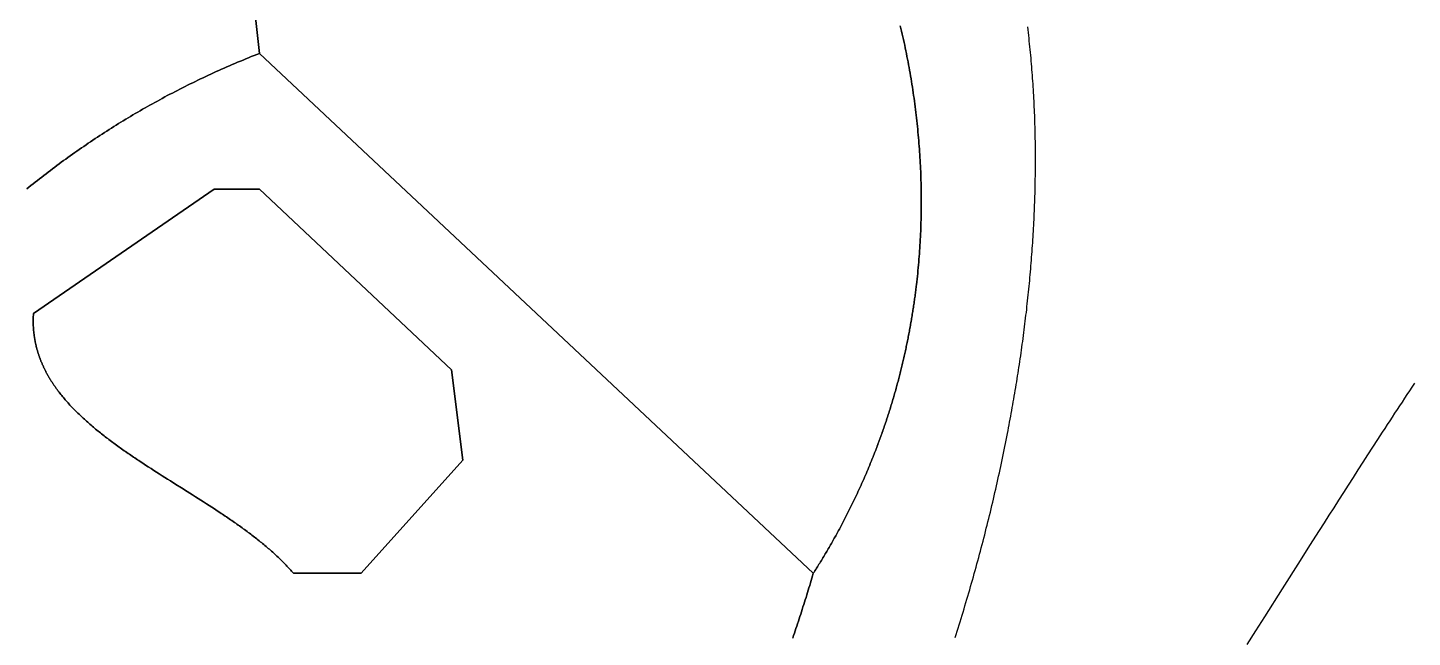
# Model space of a CAD drawing. Header units: millimetres. Extents: x -97041 to 275168, y -12500 to 263793.
# Drawn here: x 24179 to 60170, y 206866 to 222710 of the extents above; entities that cross this region are included whole.
import ezdxf

# ---------------------------------------------------------------- set-up
doc = ezdxf.new("R2010")
doc.units = ezdxf.units.MM
doc.layers.add('CLOSED_AREAS', color=7, linetype='Continuous')
doc.layers.add('REGION_HOLES', color=7, linetype='Continuous')

msp = doc.modelspace()

# ---------------------------------------------------------------- linework, layer by layer
at = {"layer": 'CLOSED_AREAS'}
for points in [[(28148.535, 240623.81), (30204.97, 222042.447), (44600.019, 208528.728), (44621.336, 208562.132), (44642.567, 208595.563), (44663.713, 208629.018), (44684.773, 208662.499), (44705.747, 208696.005), (44726.636, 208729.536), (44747.439, 208763.092), (44768.157, 208796.674), (44788.789, 208830.279), (44809.335, 208863.91), (44829.797, 208897.565), (44850.173, 208931.245), (44870.463, 208964.949), (44890.669, 208998.678), (44910.789, 209032.431), (44930.824, 209066.208), (44950.774, 209100.008), (44970.64, 209133.833), (44990.42, 209167.682), (45010.115, 209201.555), (45029.725, 209235.451), (45049.251, 209269.37), (45068.692, 209303.314), (45088.048, 209337.28), (45107.32, 209371.27), (45126.507, 209405.283), (45145.609, 209439.319), (45164.627, 209473.378), (45183.56, 209507.46), (45202.409, 209541.565), (45221.174, 209575.692), (45239.855, 209609.842), (45258.451, 209644.015), (45276.963, 209678.209), (45295.391, 209712.427), (45313.735, 209746.666), (45331.995, 209780.928), (45350.171, 209815.211), (45368.262, 209849.517), (45386.271, 209883.844), (45404.195, 209918.193), (45422.035, 209952.563), (45439.792, 209986.956), (45457.465, 210021.369), (45475.055, 210055.804), (45492.561, 210090.26), (45509.983, 210124.738), (45527.322, 210159.236), (45544.578, 210193.755), (45561.75, 210228.296), (45578.839, 210262.857), (45595.845, 210297.438), (45612.767, 210332.04), (45629.607, 210366.663), (45646.363, 210401.306), (45663.036, 210435.97), (45679.627, 210470.653), (45696.134, 210505.357), (45712.559, 210540.08), (45728.9, 210574.824), (45745.159, 210609.587), (45761.335, 210644.37), (45777.429, 210679.173), (45793.44, 210713.995), (45809.368, 210748.836), (45825.214, 210783.697), (45840.977, 210818.577), (45856.658, 210853.477), (45872.256, 210888.395), (45887.772, 210923.332), (45903.206, 210958.288), (45918.558, 210993.263), (45933.828, 211028.256), (45949.015, 211063.268), (45964.121, 211098.298), (45979.144, 211133.347), (45994.086, 211168.414), (46008.945, 211203.499), (46023.723, 211238.602), (46038.419, 211273.723), (46053.033, 211308.862), (46067.566, 211344.019), (46082.017, 211379.194), (46096.386, 211414.386), (46110.674, 211449.595), (46124.88, 211484.822), (46139.005, 211520.067), (46153.048, 211555.328), (46167.01, 211590.606), (46180.891, 211625.902), (46194.691, 211661.214), (46208.409, 211696.544), (46222.047, 211731.89), (46235.603, 211767.252), (46249.078, 211802.631), (46262.473, 211838.027), (46275.786, 211873.439), (46289.019, 211908.867), (46302.17, 211944.311), (46315.241, 211979.771), (46328.232, 212015.247), (46341.141, 212050.74), (46353.97, 212086.247), (46366.719, 212121.771), (46379.387, 212157.31), (46391.974, 212192.864), (46404.482, 212228.434), (46416.908, 212264.019), (46429.255, 212299.619), (46441.521, 212335.235), (46453.707, 212370.865), (46465.813, 212406.51), (46477.839, 212442.17), (46489.785, 212477.845), (46501.651, 212513.534), (46513.437, 212549.238), (46525.143, 212584.956), (46536.769, 212620.689), (46548.316, 212656.435), (46559.783, 212692.196), (46571.17, 212727.971), (46582.477, 212763.76), (46593.705, 212799.562), (46604.854, 212835.378), (46615.923, 212871.208), (46626.912, 212907.052), (46637.823, 212942.909), (46648.653, 212978.779), (46659.405, 213014.662), (46670.078, 213050.559), (46680.671, 213086.468), (46691.185, 213122.391), (46701.62, 213158.326), (46711.977, 213194.275), (46722.254, 213230.236), (46732.452, 213266.209), (46742.572, 213302.195), (46752.612, 213338.193), (46762.574, 213374.204), (46772.458, 213410.227), (46782.262, 213446.261), (46791.989, 213482.308), (46801.636, 213518.367), (46811.205, 213554.437), (46820.696, 213590.52), (46830.108, 213626.613), (46839.442, 213662.719), (46848.698, 213698.835), (46857.876, 213734.964), (46866.975, 213771.103), (46875.996, 213807.253), (46884.94, 213843.415), (46893.805, 213879.587), (46902.592, 213915.77), (46911.301, 213951.964), (46919.933, 213988.169), (46928.487, 214024.384), (46936.963, 214060.609), (46945.361, 214096.845), (46953.681, 214133.091), (46961.924, 214169.348), (46970.09, 214205.614), (46978.178, 214241.89), (46986.188, 214278.176), (46994.122, 214314.472), (47001.977, 214350.778), (47009.756, 214387.093), (47017.457, 214423.418), (47025.082, 214459.752), (47032.629, 214496.096), (47040.099, 214532.448), (47047.491, 214568.81), (47054.807, 214605.18), (47062.046, 214641.56), (47069.209, 214677.948), (47076.294, 214714.346), (47083.303, 214750.751), (47090.235, 214787.165), (47097.09, 214823.588), (47103.868, 214860.019), (47110.571, 214896.458), (47117.196, 214932.906), (47123.745, 214969.361), (47130.218, 215005.824), (47136.614, 215042.296), (47142.934, 215078.774), (47149.178, 215115.261), (47155.346, 215151.755), (47161.438, 215188.257), (47167.453, 215224.766), (47173.392, 215261.282), (47179.256, 215297.805), (47185.043, 215334.336), (47190.755, 215370.873), (47196.391, 215407.417), (47201.951, 215443.968), (47207.435, 215480.526), (47212.844, 215517.091), (47218.177, 215553.661), (47223.434, 215590.239), (47228.616, 215626.822), (47233.722, 215663.412), (47238.753, 215700.008), (47243.709, 215736.61), (47248.589, 215773.217), (47253.394, 215809.831), (47258.124, 215846.45), (47262.779, 215883.075), (47267.359, 215919.706), (47271.863, 215956.342), (47276.293, 215992.983), (47280.647, 216029.63), (47289.132, 216102.938), (47297.318, 216176.266), (47305.204, 216249.613), (47312.793, 216322.979), (47320.083, 216396.362), (47327.076, 216469.761), (47333.772, 216543.177), (47340.171, 216616.608), (47346.274, 216690.053), (47352.081, 216763.512), (47357.593, 216836.983), (47362.81, 216910.467), (47367.732, 216983.962), (47372.36, 217057.468), (47376.694, 217130.983), (47380.734, 217204.508), (47384.482, 217278.04), (47387.938, 217351.58), (47391.101, 217425.127), (47393.972, 217498.68), (47396.552, 217572.238), (47398.842, 217645.8), (47400.841, 217719.366), (47402.549, 217792.935), (47403.969, 217866.505), (47405.099, 217940.077), (47405.94, 218013.65), (47406.493, 218087.222), (47406.758, 218160.794), (47406.735, 218234.363), (47406.425, 218307.93), (47405.829, 218381.494), (47404.946, 218455.053), (47403.777, 218528.608), (47402.323, 218602.157), (47400.584, 218675.7), (47398.56, 218749.235), (47396.252, 218822.763), (47393.66, 218896.281), (47390.785, 218969.79), (47387.627, 219043.289), (47384.186, 219116.777), (47380.463, 219190.253), (47376.458, 219263.717), (47372.172, 219337.167), (47367.605, 219410.603), (47362.758, 219484.024), (47357.63, 219557.429), (47352.223, 219630.818), (47346.537, 219704.19), (47340.571, 219777.544), (47334.328, 219850.879), (47327.806, 219924.194), (47321.007, 219997.489), (47313.93, 220070.763), (47306.577, 220144.016), (47298.947, 220217.245), (47291.042, 220290.451), (47282.861, 220363.633), (47274.405, 220436.791), (47265.674, 220509.922), (47256.669, 220583.027), (47247.39, 220656.105), (47237.838, 220729.154), (47228.012, 220802.175), (47217.914, 220875.167), (47207.544, 220948.128), (47196.902, 221021.058), (47185.989, 221093.956), (47174.805, 221166.821), (47163.35, 221239.653), (47151.625, 221312.451), (47139.63, 221385.214), (47127.367, 221457.941), (47114.834, 221530.632), (47102.032, 221603.285), (47088.963, 221675.9), (47075.626, 221748.477), (47062.022, 221821.014), (47048.151, 221893.51), (47034.014, 221965.966), (47019.61, 222038.379), (47004.942, 222110.75), (46990.008, 222183.077), (46974.809, 222255.361), (46959.346, 222327.599), (46943.619, 222399.791), (46927.629, 222471.937), (46911.375, 222544.036), (46894.859, 222616.086), (46878.081, 222688.088), (46861.04, 222760.04)], [(48285.472, 206857.579), (48311.849, 206940.337), (48338.077, 207023.145), (48364.157, 207106), (48390.087, 207188.905), (48415.867, 207271.858), (48441.498, 207354.859), (48466.978, 207437.908), (48492.308, 207521.006), (48517.488, 207604.152), (48542.517, 207687.346), (48567.394, 207770.589), (48592.121, 207853.879), (48616.696, 207937.217), (48641.12, 208020.603), (48665.391, 208104.037), (48689.511, 208187.519), (48713.478, 208271.048), (48737.292, 208354.625), (48760.954, 208438.25), (48784.462, 208521.921), (48807.817, 208605.641), (48831.019, 208689.408), (48854.066, 208773.222), (48876.96, 208857.083), (48899.7, 208940.991), (48922.285, 209024.947), (48944.715, 209108.949), (48966.991, 209192.998), (48989.111, 209277.095), (49011.076, 209361.238), (49032.885, 209445.428), (49054.539, 209529.664), (49076.036, 209613.947), (49097.377, 209698.277), (49118.561, 209782.653), (49139.589, 209867.076), (49160.459, 209951.545), (49181.173, 210036.06), (49201.729, 210120.621), (49222.127, 210205.229), (49242.367, 210289.882), (49262.449, 210374.582), (49282.373, 210459.328), (49302.137, 210544.119), (49321.744, 210628.957), (49341.191, 210713.84), (49360.478, 210798.768), (49379.606, 210883.743), (49398.574, 210968.763), (49417.383, 211053.828), (49436.031, 211138.939), (49454.518, 211224.095), (49472.845, 211309.297), (49491.011, 211394.543), (49509.015, 211479.835), (49526.858, 211565.172), (49544.54, 211650.554), (49562.06, 211735.981), (49579.417, 211821.453), (49596.612, 211906.969), (49613.645, 211992.531), (49630.515, 212078.137), (49647.221, 212163.787), (49661.595, 212238.195), (49675.846, 212312.636), (49689.972, 212387.109), (49703.973, 212461.615), (49717.849, 212536.151), (49731.598, 212610.719), (49745.221, 212685.317), (49758.716, 212759.944), (49772.084, 212834.601), (49785.322, 212909.287), (49798.431, 212984), (49811.411, 213058.742), (49824.26, 213133.51), (49836.978, 213208.305), (49849.564, 213283.125), (49862.018, 213357.971), (49874.339, 213432.842), (49886.527, 213507.738), (49898.58, 213582.657), (49910.499, 213657.599), (49922.282, 213732.564), (49933.929, 213807.55), (49945.44, 213882.559), (49956.813, 213957.588), (49968.049, 214032.638), (49979.146, 214107.708), (49990.104, 214182.798), (50000.922, 214257.906), (50011.6, 214333.032), (50022.137, 214408.176), (50032.533, 214483.337), (50042.787, 214558.515), (50052.897, 214633.709), (50062.865, 214708.919), (50072.688, 214784.144), (50082.367, 214859.383), (50091.901, 214934.636), (50101.289, 215009.902), (50110.53, 215085.181), (50119.625, 215160.472), (50128.571, 215235.775), (50137.37, 215311.09), (50146.019, 215386.415), (50154.519, 215461.75), (50162.87, 215537.094), (50171.069, 215612.447), (50179.117, 215687.809), (50187.013, 215763.179), (50194.756, 215838.556), (50202.346, 215913.94), (50209.783, 215989.33), (50217.065, 216064.726), (50224.192, 216140.127), (50231.164, 216215.533), (50237.979, 216290.943), (50244.637, 216366.356), (50251.138, 216441.772), (50257.481, 216517.191), (50263.665, 216592.611), (50269.69, 216668.033), (50275.555, 216743.456), (50281.259, 216818.879), (50286.802, 216894.301), (50292.183, 216969.723), (50297.402, 217045.143), (50302.458, 217120.561), (50307.351, 217195.977), (50312.079, 217271.39), (50316.642, 217346.799), (50321.04, 217422.204), (50325.272, 217497.605), (50329.337, 217573), (50333.235, 217648.389), (50336.965, 217723.772), (50340.527, 217799.148), (50343.919, 217874.517), (50347.142, 217949.878), (50350.194, 218025.23), (50353.075, 218100.573), (50355.785, 218175.907), (50358.322, 218251.23), (50360.687, 218326.543), (50362.878, 218401.844), (50364.896, 218477.134), (50366.738, 218552.411), (50368.406, 218627.675), (50369.897, 218702.926), (50371.212, 218778.163), (50372.35, 218853.386), (50373.31, 218928.593), (50374.092, 219003.785), (50374.694, 219078.961), (50375.118, 219154.119), (50375.361, 219229.261), (50375.423, 219304.385), (50375.304, 219379.49), (50375.003, 219454.577), (50374.519, 219529.644), (50373.852, 219604.691), (50373.001, 219679.717), (50371.966, 219754.723), (50370.746, 219829.707), (50369.34, 219904.668), (50367.747, 219979.607), (50365.968, 220054.523), (50364.001, 220129.415), (50361.846, 220204.282), (50359.502, 220279.124), (50356.969, 220353.941), (50354.246, 220428.732), (50351.332, 220503.497), (50348.227, 220578.234), (50344.93, 220652.944), (50341.441, 220727.625), (50337.759, 220802.278), (50333.883, 220876.901), (50329.812, 220951.495), (50325.547, 221026.058), (50321.087, 221100.59), (50316.43, 221175.091), (50311.576, 221249.56), (50306.525, 221323.996), (50301.276, 221398.399), (50295.829, 221472.769), (50290.182, 221547.104), (50284.336, 221621.404), (50278.289, 221695.669), (50272.041, 221769.898), (50265.591, 221844.091), (50258.939, 221918.247), (50252.085, 221992.365), (50245.026, 222066.446), (50237.764, 222140.487), (50230.297, 222214.49), (50222.624, 222288.453), (50214.746, 222362.375), (50206.661, 222436.257), (50198.369, 222510.098), (50189.869, 222583.897), (50181.161, 222657.653), (50172.244, 222731.366)], [(44066.297, 206847.411), (44087.26, 206909.286), (44108.132, 206971.192), (44128.914, 207033.129), (44149.604, 207095.096), (44170.202, 207157.093), (44190.709, 207219.12), (44211.125, 207281.178), (44231.449, 207343.267), (44251.681, 207405.386), (44271.821, 207467.535), (44291.869, 207529.714), (44311.825, 207591.924), (44331.689, 207654.165), (44351.46, 207716.436), (44371.138, 207778.737), (44390.724, 207841.069), (44410.218, 207903.431), (44429.618, 207965.823), (44448.925, 208028.247), (44468.139, 208090.7), (44487.26, 208153.184), (44506.287, 208215.698), (44525.221, 208278.243), (44544.061, 208340.819), (44562.808, 208403.424), (44581.46, 208466.061), (44600.019, 208528.728), (30204.97, 222042.447), (30133.217, 222014.307), (30061.662, 221985.971), (29990.305, 221957.438), (29919.147, 221928.709), (29848.186, 221899.786), (29777.421, 221870.667), (29706.854, 221841.355), (29636.482, 221811.848), (29566.306, 221782.149), (29496.324, 221752.257), (29426.537, 221722.173), (29356.945, 221691.897), (29287.545, 221661.43), (29218.339, 221630.773), (29149.326, 221599.926), (29080.504, 221568.889), (29011.874, 221537.663), (28943.436, 221506.249), (28875.188, 221474.647), (28807.13, 221442.858), (28739.262, 221410.882), (28671.583, 221378.719), (28604.092, 221346.371), (28536.79, 221313.837), (28469.676, 221281.119), (28402.749, 221248.216), (28336.009, 221215.13), (28269.455, 221181.86), (28203.087, 221148.408), (28136.905, 221114.774), (28070.907, 221080.958), (28005.093, 221046.961), (27939.464, 221012.783), (27874.018, 220978.426), (27808.755, 220943.889), (27743.674, 220909.173), (27678.775, 220874.278), (27614.058, 220839.206), (27549.522, 220803.956), (27485.166, 220768.529), (27420.991, 220732.926), (27356.995, 220697.147), (27293.178, 220661.193), (27229.54, 220625.063), (27166.079, 220588.76), (27102.797, 220552.283), (27039.692, 220515.633), (26976.763, 220478.81), (26914.01, 220441.814), (26851.434, 220404.648), (26789.032, 220367.31), (26726.805, 220329.801), (26664.753, 220292.122), (26602.874, 220254.274), (26541.168, 220216.257), (26479.636, 220178.071), (26418.275, 220139.717), (26357.087, 220101.196), (26296.07, 220062.508), (26235.224, 220023.654), (26174.548, 219984.633), (26114.042, 219945.447), (26053.706, 219906.097), (25993.538, 219866.582), (25933.539, 219826.903), (25873.708, 219787.061), (25814.045, 219747.057), (25754.548, 219706.89), (25695.218, 219666.561), (25636.055, 219626.071), (25577.056, 219585.421), (25518.223, 219544.61), (25459.555, 219503.64), (25401.05, 219462.511), (25342.71, 219421.223), (25284.532, 219379.778), (25226.517, 219338.174), (25168.665, 219296.414), (25110.974, 219254.498), (25053.444, 219212.425), (24996.076, 219170.197), (24938.867, 219127.814), (24881.818, 219085.277), (24824.929, 219042.586), (24768.198, 218999.742), (24711.626, 218956.744), (24655.212, 218913.595), (24598.955, 218870.294), (24542.855, 218826.842), (24486.911, 218783.239), (24431.123, 218739.485), (24375.491, 218695.583), (24320.014, 218651.531), (24264.691, 218607.33), (24209.523, 218562.982), (24154.507, 218518.486)], [(60225.393, 213467.779), (60160.755, 213370.602), (60096.194, 213273.346), (60031.71, 213176.012), (59967.301, 213078.604), (59902.966, 212981.124), (59838.705, 212883.575), (59774.516, 212785.96), (59710.397, 212688.281), (59646.348, 212590.542), (59582.368, 212492.744), (59518.455, 212394.892), (59454.609, 212296.987), (59390.827, 212199.031), (59327.11, 212101.029), (59263.455, 212002.983), (59136.33, 211806.768), (59009.443, 211610.408), (58882.784, 211413.925), (58756.345, 211217.342), (58630.116, 211020.679), (58504.088, 210823.959), (58378.253, 210627.204), (58252.6, 210430.435), (58127.121, 210233.674), (58001.807, 210036.944), (57876.648, 209840.265), (57751.635, 209643.66), (57502.013, 209250.76), (57252.866, 208858.417), (56789.174, 208128.325), (56327.041, 207400.623), (56096.608, 207037.619), (55866.624, 206675.153)]]:
    msp.add_lwpolyline(points, dxfattribs=at)
msp.add_lwpolyline([(24329.44, 215285.587), (24328.213, 215266.901), (24327.106, 215248.259), (24326.119, 215229.661), (24325.25, 215211.107), (24324.499, 215192.596), (24323.867, 215174.13), (24323.352, 215155.707), (24322.955, 215137.327), (24322.675, 215118.99), (24322.512, 215100.697), (24322.464, 215082.446), (24322.533, 215064.239), (24322.717, 215046.074), (24323.016, 215027.952), (24323.431, 215009.872), (24323.959, 214991.835), (24324.602, 214973.839), (24325.358, 214955.886), (24326.227, 214937.975), (24327.21, 214920.105), (24328.305, 214902.277), (24329.512, 214884.491), (24330.831, 214866.746), (24332.261, 214849.042), (24333.803, 214831.379), (24335.455, 214813.758), (24337.217, 214796.177), (24339.09, 214778.637), (24341.072, 214761.137), (24343.163, 214743.678), (24345.363, 214726.26), (24347.672, 214708.881), (24350.089, 214691.543), (24352.613, 214674.244), (24355.245, 214656.985), (24357.983, 214639.766), (24360.829, 214622.586), (24363.78, 214605.446), (24366.838, 214588.345), (24370, 214571.283), (24373.268, 214554.26), (24376.641, 214537.276), (24380.118, 214520.331), (24383.7, 214503.424), (24387.384, 214486.555), (24391.172, 214469.725), (24395.063, 214452.933), (24399.057, 214436.18), (24403.152, 214419.464), (24407.35, 214402.785), (24411.649, 214386.145), (24416.049, 214369.542), (24420.549, 214352.976), (24425.15, 214336.448), (24429.851, 214319.957), (24434.651, 214303.502), (24439.55, 214287.085), (24444.549, 214270.704), (24449.645, 214254.36), (24454.84, 214238.052), (24460.132, 214221.781), (24465.522, 214205.546), (24471.009, 214189.346), (24476.592, 214173.183), (24482.272, 214157.056), (24488.047, 214140.964), (24493.918, 214124.907), (24499.884, 214108.886), (24505.944, 214092.901), (24512.099, 214076.95), (24518.348, 214061.034), (24524.691, 214045.153), (24531.127, 214029.307), (24537.655, 214013.496), (24544.276, 213997.718), (24550.99, 213981.976), (24557.794, 213966.267), (24564.691, 213950.592), (24571.678, 213934.952), (24578.756, 213919.345), (24585.924, 213903.771), (24593.183, 213888.232), (24600.53, 213872.725), (24607.967, 213857.252), (24615.493, 213841.812), (24623.107, 213826.405), (24630.809, 213811.03), (24638.598, 213795.689), (24646.475, 213780.38), (24654.439, 213765.103), (24662.49, 213749.859), (24670.626, 213734.647), (24678.849, 213719.467), (24687.157, 213704.318), (24695.55, 213689.202), (24704.027, 213674.117), (24712.589, 213659.064), (24721.235, 213644.042), (24729.964, 213629.051), (24738.777, 213614.092), (24747.672, 213599.163), (24756.65, 213584.265), (24765.71, 213569.398), (24774.852, 213554.562), (24784.075, 213539.756), (24793.379, 213524.98), (24802.764, 213510.234), (24812.229, 213495.519), (24821.773, 213480.833), (24831.398, 213466.177), (24841.101, 213451.551), (24850.883, 213436.954), (24860.744, 213422.386), (24870.682, 213407.848), (24880.698, 213393.339), (24890.791, 213378.859), (24900.962, 213364.408), (24911.208, 213349.985), (24921.531, 213335.591), (24931.93, 213321.225), (24942.404, 213306.888), (24952.953, 213292.579), (24963.577, 213278.298), (24974.275, 213264.044), (24985.047, 213249.819), (24995.892, 213235.621), (25017.803, 213207.308), (25040.002, 213179.103), (25062.489, 213151.006), (25085.259, 213123.017), (25108.31, 213095.132), (25131.639, 213067.353), (25155.243, 213039.677), (25179.119, 213012.103), (25203.263, 212984.631), (25227.674, 212957.26), (25252.348, 212929.987), (25277.281, 212902.813), (25302.472, 212875.736), (25327.916, 212848.755), (25353.612, 212821.869), (25379.555, 212795.077), (25405.744, 212768.378), (25432.175, 212741.771), (25458.846, 212715.254), (25485.752, 212688.828), (25512.892, 212662.489), (25540.262, 212636.239), (25567.859, 212610.074), (25595.68, 212583.996), (25623.723, 212558.001), (25651.984, 212532.09), (25680.461, 212506.261), (25709.15, 212480.513), (25738.049, 212454.845), (25767.154, 212429.256), (25796.463, 212403.745), (25825.972, 212378.311), (25855.678, 212352.953), (25885.58, 212327.669), (25915.673, 212302.46), (25945.954, 212277.322), (25976.422, 212252.256), (26007.072, 212227.261), (26037.901, 212202.335), (26068.908, 212177.477), (26100.088, 212152.687), (26131.439, 212127.963), (26162.958, 212103.304), (26194.642, 212078.709), (26226.488, 212054.176), (26258.493, 212029.706), (26290.653, 212005.297), (26322.967, 211980.947), (26355.431, 211956.656), (26388.041, 211932.423), (26420.796, 211908.246), (26453.692, 211884.125), (26486.726, 211860.058), (26519.895, 211836.044), (26553.197, 211812.083), (26586.628, 211788.173), (26620.184, 211764.313), (26653.864, 211740.503), (26687.665, 211716.74), (26721.583, 211693.024), (26755.615, 211669.354), (26789.758, 211645.729), (26824.01, 211622.148), (26858.367, 211598.609), (26892.827, 211575.112), (26927.387, 211551.655), (26962.042, 211528.238), (26996.792, 211504.859), (27031.632, 211481.518), (27066.559, 211458.213), (27101.571, 211434.943), (27171.838, 211388.504), (27242.407, 211342.193), (27313.255, 211296.002), (27384.359, 211249.922), (27455.694, 211203.944), (27527.237, 211158.059), (27598.964, 211112.26), (27670.851, 211066.538), (27742.874, 211020.883), (27815.01, 210975.289), (27887.235, 210929.745), (28031.856, 210838.776), (28176.548, 210747.909), (28321.119, 210657.075), (28393.301, 210611.649), (28465.38, 210566.206), (28537.335, 210520.737), (28609.141, 210475.233), (28680.774, 210429.686), (28752.211, 210384.088), (28823.427, 210338.43), (28894.4, 210292.703), (28965.104, 210246.899), (29035.517, 210201.009), (29105.615, 210155.025), (29175.373, 210108.939), (29210.118, 210085.854), (29244.769, 210062.74), (29279.323, 210039.597), (29313.778, 210016.422), (29348.13, 209993.216), (29382.376, 209969.976), (29416.514, 209946.702), (29450.541, 209923.392), (29484.452, 209900.046), (29518.247, 209876.663), (29551.921, 209853.241), (29585.471, 209829.78), (29618.895, 209806.278), (29652.19, 209782.734), (29685.352, 209759.147), (29718.379, 209735.517), (29751.268, 209711.841), (29784.016, 209688.12), (29816.619, 209664.352), (29849.075, 209640.535), (29881.381, 209616.669), (29913.534, 209592.753), (29945.531, 209568.786), (29977.368, 209544.766), (30009.044, 209520.692), (30040.554, 209496.564), (30071.897, 209472.381), (30103.068, 209448.141), (30134.066, 209423.843), (30164.887, 209399.486), (30195.527, 209375.069), (30225.985, 209350.592), (30256.257, 209326.052), (30286.341, 209301.449), (30316.232, 209276.782), (30345.929, 209252.05), (30375.428, 209227.252), (30404.726, 209202.386), (30433.821, 209177.452), (30462.709, 209152.448), (30491.387, 209127.373), (30519.853, 209102.228), (30548.103, 209077.009), (30576.135, 209051.716), (30603.945, 209026.349), (30631.531, 209000.906), (30658.889, 208975.386), (30686.017, 208949.787), (30712.911, 208924.11), (30739.569, 208898.352), (30765.988, 208872.513), (30792.164, 208846.592), (30818.096, 208820.588), (30843.778, 208794.499), (30869.21, 208768.324), (30894.388, 208742.063), (30919.308, 208715.714), (30943.968, 208689.276), (30968.365, 208662.749), (30992.496, 208636.131), (31016.358, 208609.421), (31039.948, 208582.617), (31063.263, 208555.72), (31086.3, 208528.728), (32848.959, 208528.728), (35492.947, 211466.493), (35199.171, 213816.705), (30204.97, 218517.129), (29029.864, 218517.129)], close=True, dxfattribs=at)
at = {"layer": 'REGION_HOLES'}
for points in [[(24154.507, 218518.486), (24209.523, 218562.982), (24264.691, 218607.33), (24320.014, 218651.531), (24375.491, 218695.583), (24431.123, 218739.485), (24486.911, 218783.239), (24542.855, 218826.842), (24598.955, 218870.294), (24655.212, 218913.595), (24711.626, 218956.744), (24768.198, 218999.742), (24824.929, 219042.586), (24881.818, 219085.277), (24938.867, 219127.814), (24996.076, 219170.197), (25053.444, 219212.425), (25110.974, 219254.498), (25168.665, 219296.414), (25226.517, 219338.174), (25284.532, 219379.778), (25342.71, 219421.223), (25401.05, 219462.511), (25459.555, 219503.64), (25518.223, 219544.61), (25577.056, 219585.421), (25636.055, 219626.071), (25695.218, 219666.561), (25754.548, 219706.89), (25814.045, 219747.057), (25873.708, 219787.061), (25933.539, 219826.903), (25993.538, 219866.582), (26053.706, 219906.097), (26114.042, 219945.447), (26174.548, 219984.633), (26235.224, 220023.654), (26296.07, 220062.508), (26357.087, 220101.196), (26418.275, 220139.717), (26479.636, 220178.071), (26541.168, 220216.257), (26602.874, 220254.274), (26664.753, 220292.122), (26726.805, 220329.801), (26789.032, 220367.31), (26851.434, 220404.648), (26914.01, 220441.814), (26976.763, 220478.81), (27039.692, 220515.633), (27102.797, 220552.283), (27166.079, 220588.76), (27229.54, 220625.063), (27293.178, 220661.193), (27356.995, 220697.147), (27420.991, 220732.926), (27485.166, 220768.529), (27549.522, 220803.956), (27614.058, 220839.206), (27678.775, 220874.278), (27743.674, 220909.173), (27808.755, 220943.889), (27874.018, 220978.426), (27939.464, 221012.783), (28005.093, 221046.961), (28070.907, 221080.958), (28136.905, 221114.774), (28203.087, 221148.408), (28269.455, 221181.86), (28336.009, 221215.13), (28402.749, 221248.216), (28469.676, 221281.119), (28536.79, 221313.837), (28604.092, 221346.371), (28671.583, 221378.719), (28739.262, 221410.882), (28807.13, 221442.858), (28875.188, 221474.647), (28943.436, 221506.249), (29011.874, 221537.663), (29080.504, 221568.889), (29149.326, 221599.926), (29218.339, 221630.773), (29287.545, 221661.43), (29356.945, 221691.897), (29426.537, 221722.173), (29496.324, 221752.257), (29566.306, 221782.149), (29636.482, 221811.848), (29706.854, 221841.355), (29777.421, 221870.667), (29848.186, 221899.786), (29919.147, 221928.709), (29990.305, 221957.438), (30061.662, 221985.971), (30133.217, 222014.307), (30204.97, 222042.447), (28148.535, 240623.81)], [(46861.04, 222760.04), (46878.081, 222688.088), (46894.859, 222616.086), (46911.375, 222544.036), (46927.629, 222471.937), (46943.619, 222399.791), (46959.346, 222327.599), (46974.809, 222255.361), (46990.008, 222183.077), (47004.942, 222110.75), (47019.61, 222038.379), (47034.014, 221965.966), (47048.151, 221893.51), (47062.022, 221821.014), (47075.626, 221748.477), (47088.963, 221675.9), (47102.032, 221603.285), (47114.834, 221530.632), (47127.367, 221457.941), (47139.63, 221385.214), (47151.625, 221312.451), (47163.35, 221239.653), (47174.805, 221166.821), (47185.989, 221093.956), (47196.902, 221021.058), (47207.544, 220948.128), (47217.914, 220875.167), (47228.012, 220802.175), (47237.838, 220729.154), (47247.39, 220656.105), (47256.669, 220583.027), (47265.674, 220509.922), (47274.405, 220436.791), (47282.861, 220363.633), (47291.042, 220290.451), (47298.947, 220217.245), (47306.577, 220144.016), (47313.93, 220070.763), (47321.007, 219997.489), (47327.806, 219924.194), (47334.328, 219850.879), (47340.571, 219777.544), (47346.537, 219704.19), (47352.223, 219630.818), (47357.63, 219557.429), (47362.758, 219484.024), (47367.605, 219410.603), (47372.172, 219337.167), (47376.458, 219263.717), (47380.463, 219190.253), (47384.186, 219116.777), (47387.627, 219043.289), (47390.785, 218969.79), (47393.66, 218896.281), (47396.252, 218822.763), (47398.56, 218749.235), (47400.584, 218675.7), (47402.323, 218602.157), (47403.777, 218528.608), (47404.946, 218455.053), (47405.829, 218381.494), (47406.425, 218307.93), (47406.735, 218234.363), (47406.758, 218160.794), (47406.493, 218087.222), (47405.94, 218013.65), (47405.099, 217940.077), (47403.969, 217866.505), (47402.549, 217792.935), (47400.841, 217719.366), (47398.842, 217645.8), (47396.552, 217572.238), (47393.972, 217498.68), (47391.101, 217425.127), (47387.938, 217351.58), (47384.482, 217278.04), (47380.734, 217204.508), (47376.694, 217130.983), (47372.36, 217057.468), (47367.732, 216983.962), (47362.81, 216910.467), (47357.593, 216836.983), (47352.081, 216763.512), (47346.274, 216690.053), (47340.171, 216616.608), (47333.772, 216543.177), (47327.076, 216469.761), (47320.083, 216396.362), (47312.793, 216322.979), (47305.204, 216249.613), (47297.318, 216176.266), (47289.132, 216102.938), (47280.647, 216029.63), (47276.293, 215992.983), (47271.863, 215956.342), (47267.359, 215919.706), (47262.779, 215883.075), (47258.124, 215846.45), (47253.394, 215809.831), (47248.589, 215773.217), (47243.709, 215736.61), (47238.753, 215700.008), (47233.722, 215663.412), (47228.616, 215626.822), (47223.434, 215590.239), (47218.177, 215553.661), (47212.844, 215517.091), (47207.435, 215480.526), (47201.951, 215443.968), (47196.391, 215407.417), (47190.755, 215370.873), (47185.043, 215334.336), (47179.256, 215297.805), (47173.392, 215261.282), (47167.453, 215224.766), (47161.438, 215188.257), (47155.346, 215151.755), (47149.178, 215115.261), (47142.934, 215078.774), (47136.614, 215042.296), (47130.218, 215005.824), (47123.745, 214969.361), (47117.196, 214932.906), (47110.571, 214896.458), (47103.868, 214860.019), (47097.09, 214823.588), (47090.235, 214787.165), (47083.303, 214750.751), (47076.294, 214714.346), (47069.209, 214677.948), (47062.046, 214641.56), (47054.807, 214605.18), (47047.491, 214568.81), (47040.099, 214532.448), (47032.629, 214496.096), (47025.082, 214459.752), (47017.457, 214423.418), (47009.756, 214387.093), (47001.977, 214350.778), (46994.122, 214314.472), (46986.188, 214278.176), (46978.178, 214241.89), (46970.09, 214205.614), (46961.924, 214169.348), (46953.681, 214133.091), (46945.361, 214096.845), (46936.963, 214060.609), (46928.487, 214024.384), (46919.933, 213988.169), (46911.301, 213951.964), (46902.592, 213915.77), (46893.805, 213879.587), (46884.94, 213843.415), (46875.996, 213807.253), (46866.975, 213771.103), (46857.876, 213734.964), (46848.698, 213698.835), (46839.442, 213662.719), (46830.108, 213626.613), (46820.696, 213590.52), (46811.205, 213554.437), (46801.636, 213518.367), (46791.989, 213482.308), (46782.262, 213446.261), (46772.458, 213410.227), (46762.574, 213374.204), (46752.612, 213338.193), (46742.572, 213302.195), (46732.452, 213266.209), (46722.254, 213230.236), (46711.977, 213194.275), (46701.62, 213158.326), (46691.185, 213122.391), (46680.671, 213086.468), (46670.078, 213050.559), (46659.405, 213014.662), (46648.653, 212978.779), (46637.823, 212942.909), (46626.912, 212907.052), (46615.923, 212871.208), (46604.854, 212835.378), (46593.705, 212799.562), (46582.477, 212763.76), (46571.17, 212727.971), (46559.783, 212692.196), (46548.316, 212656.435), (46536.769, 212620.689), (46525.143, 212584.956), (46513.437, 212549.238), (46501.651, 212513.534), (46489.785, 212477.845), (46477.839, 212442.17), (46465.813, 212406.51), (46453.707, 212370.865), (46441.521, 212335.235), (46429.255, 212299.619), (46416.908, 212264.019), (46404.482, 212228.434), (46391.974, 212192.864), (46379.387, 212157.31), (46366.719, 212121.771), (46353.97, 212086.247), (46341.141, 212050.74), (46328.232, 212015.247), (46315.241, 211979.771), (46302.17, 211944.311), (46289.019, 211908.867), (46275.786, 211873.439), (46262.473, 211838.027), (46249.078, 211802.631), (46235.603, 211767.252), (46222.047, 211731.89), (46208.409, 211696.544), (46194.691, 211661.214), (46180.891, 211625.902), (46167.01, 211590.606), (46153.048, 211555.328), (46139.005, 211520.067), (46124.88, 211484.822), (46110.674, 211449.595), (46096.386, 211414.386), (46082.017, 211379.194), (46067.566, 211344.019), (46053.033, 211308.862), (46038.419, 211273.723), (46023.723, 211238.602), (46008.945, 211203.499), (45994.086, 211168.414), (45979.144, 211133.347), (45964.121, 211098.298), (45949.015, 211063.268), (45933.828, 211028.256), (45918.558, 210993.263), (45903.206, 210958.288), (45887.772, 210923.332), (45872.256, 210888.395), (45856.658, 210853.477), (45840.977, 210818.577), (45825.214, 210783.697), (45809.368, 210748.836), (45793.44, 210713.995), (45777.429, 210679.173), (45761.335, 210644.37), (45745.159, 210609.587), (45728.9, 210574.824), (45712.559, 210540.08), (45696.134, 210505.357), (45679.627, 210470.653), (45663.036, 210435.97), (45646.363, 210401.306), (45629.607, 210366.663), (45612.767, 210332.04), (45595.845, 210297.438), (45578.839, 210262.857), (45561.75, 210228.296), (45544.578, 210193.755), (45527.322, 210159.236), (45509.983, 210124.738), (45492.561, 210090.26), (45475.055, 210055.804), (45457.465, 210021.369), (45439.792, 209986.956), (45422.035, 209952.563), (45404.195, 209918.193), (45386.271, 209883.844), (45368.262, 209849.517), (45350.171, 209815.211), (45331.995, 209780.928), (45313.735, 209746.666), (45295.391, 209712.427), (45276.963, 209678.209), (45258.451, 209644.015), (45239.855, 209609.842), (45221.174, 209575.692), (45202.409, 209541.565), (45183.56, 209507.46), (45164.627, 209473.378), (45145.609, 209439.319), (45126.507, 209405.283), (45107.32, 209371.27), (45088.048, 209337.28), (45068.692, 209303.314), (45049.251, 209269.37), (45029.725, 209235.451), (45010.115, 209201.555), (44990.42, 209167.682), (44970.64, 209133.833), (44950.774, 209100.008), (44930.824, 209066.208), (44910.789, 209032.431), (44890.669, 208998.678), (44870.463, 208964.949), (44850.173, 208931.245), (44829.797, 208897.565), (44809.335, 208863.91), (44788.789, 208830.279), (44768.157, 208796.674), (44747.439, 208763.092), (44726.636, 208729.536), (44705.747, 208696.005), (44684.773, 208662.499), (44663.713, 208629.018), (44642.567, 208595.563), (44621.336, 208562.132), (44600.019, 208528.728), (44581.46, 208466.061), (44562.808, 208403.424), (44544.061, 208340.819), (44525.221, 208278.243), (44506.287, 208215.698), (44487.26, 208153.184), (44468.139, 208090.7), (44448.925, 208028.247), (44429.618, 207965.823), (44410.218, 207903.431), (44390.724, 207841.069), (44371.138, 207778.737), (44351.46, 207716.436), (44331.689, 207654.165), (44311.825, 207591.924), (44291.869, 207529.714), (44271.821, 207467.535), (44251.681, 207405.386), (44231.449, 207343.267), (44211.125, 207281.178), (44190.709, 207219.12), (44170.202, 207157.093), (44149.604, 207095.096), (44128.914, 207033.129), (44108.132, 206971.192), (44087.26, 206909.286), (44066.297, 206847.411)]]:
    msp.add_lwpolyline(points, dxfattribs=at)
msp.add_lwpolyline([(29029.864, 218517.129), (30204.97, 218517.129), (35199.171, 213816.705), (35492.947, 211466.493), (32848.959, 208528.728), (31086.3, 208528.728), (31063.263, 208555.72), (31039.948, 208582.617), (31016.358, 208609.421), (30992.496, 208636.131), (30968.365, 208662.749), (30943.968, 208689.276), (30919.308, 208715.714), (30894.388, 208742.063), (30869.21, 208768.324), (30843.778, 208794.499), (30818.096, 208820.588), (30792.164, 208846.592), (30765.988, 208872.513), (30739.569, 208898.352), (30712.911, 208924.11), (30686.017, 208949.787), (30658.889, 208975.386), (30631.531, 209000.906), (30603.945, 209026.349), (30576.135, 209051.716), (30548.103, 209077.009), (30519.853, 209102.228), (30491.387, 209127.373), (30462.709, 209152.448), (30433.821, 209177.452), (30404.726, 209202.386), (30375.428, 209227.252), (30345.929, 209252.05), (30316.232, 209276.782), (30286.341, 209301.449), (30256.257, 209326.052), (30225.985, 209350.592), (30195.527, 209375.069), (30164.887, 209399.486), (30134.066, 209423.843), (30103.068, 209448.141), (30071.897, 209472.381), (30040.554, 209496.564), (30009.044, 209520.692), (29977.368, 209544.766), (29945.531, 209568.786), (29913.534, 209592.753), (29881.381, 209616.669), (29849.075, 209640.535), (29816.619, 209664.352), (29784.016, 209688.12), (29751.268, 209711.841), (29718.379, 209735.517), (29685.352, 209759.147), (29652.19, 209782.734), (29618.895, 209806.278), (29585.471, 209829.78), (29551.921, 209853.241), (29518.247, 209876.663), (29484.452, 209900.046), (29450.541, 209923.392), (29416.514, 209946.702), (29382.376, 209969.976), (29348.13, 209993.216), (29313.778, 210016.422), (29279.323, 210039.597), (29244.769, 210062.74), (29210.118, 210085.854), (29175.373, 210108.939), (29105.615, 210155.025), (29035.517, 210201.009), (28965.104, 210246.899), (28894.4, 210292.703), (28823.427, 210338.43), (28752.211, 210384.088), (28680.774, 210429.686), (28609.141, 210475.233), (28537.335, 210520.737), (28465.38, 210566.206), (28393.301, 210611.649), (28321.119, 210657.075), (28176.548, 210747.909), (28031.856, 210838.776), (27887.235, 210929.745), (27815.01, 210975.289), (27742.874, 211020.883), (27670.851, 211066.538), (27598.964, 211112.26), (27527.237, 211158.059), (27455.694, 211203.944), (27384.359, 211249.922), (27313.255, 211296.002), (27242.407, 211342.193), (27171.838, 211388.504), (27101.571, 211434.943), (27066.559, 211458.213), (27031.632, 211481.518), (26996.792, 211504.859), (26962.042, 211528.238), (26927.387, 211551.655), (26892.827, 211575.112), (26858.367, 211598.609), (26824.01, 211622.148), (26789.758, 211645.729), (26755.615, 211669.354), (26721.583, 211693.024), (26687.665, 211716.74), (26653.864, 211740.503), (26620.184, 211764.313), (26586.628, 211788.173), (26553.197, 211812.083), (26519.895, 211836.044), (26486.726, 211860.058), (26453.692, 211884.125), (26420.796, 211908.246), (26388.041, 211932.423), (26355.431, 211956.656), (26322.967, 211980.947), (26290.653, 212005.297), (26258.493, 212029.706), (26226.488, 212054.176), (26194.642, 212078.709), (26162.958, 212103.304), (26131.439, 212127.963), (26100.088, 212152.687), (26068.908, 212177.477), (26037.901, 212202.335), (26007.072, 212227.261), (25976.422, 212252.256), (25945.954, 212277.322), (25915.673, 212302.46), (25885.58, 212327.669), (25855.678, 212352.953), (25825.972, 212378.311), (25796.463, 212403.745), (25767.154, 212429.256), (25738.049, 212454.845), (25709.15, 212480.513), (25680.461, 212506.261), (25651.984, 212532.09), (25623.723, 212558.001), (25595.68, 212583.996), (25567.859, 212610.074), (25540.262, 212636.239), (25512.892, 212662.489), (25485.752, 212688.828), (25458.846, 212715.254), (25432.175, 212741.771), (25405.744, 212768.378), (25379.555, 212795.077), (25353.612, 212821.869), (25327.916, 212848.755), (25302.472, 212875.736), (25277.281, 212902.813), (25252.348, 212929.987), (25227.674, 212957.26), (25203.263, 212984.631), (25179.119, 213012.103), (25155.243, 213039.677), (25131.639, 213067.353), (25108.31, 213095.132), (25085.259, 213123.017), (25062.489, 213151.006), (25040.002, 213179.103), (25017.803, 213207.308), (24995.892, 213235.621), (24985.047, 213249.819), (24974.275, 213264.044), (24963.577, 213278.298), (24952.953, 213292.579), (24942.404, 213306.888), (24931.93, 213321.225), (24921.531, 213335.591), (24911.208, 213349.985), (24900.962, 213364.408), (24890.791, 213378.859), (24880.698, 213393.339), (24870.682, 213407.848), (24860.744, 213422.386), (24850.883, 213436.954), (24841.101, 213451.551), (24831.398, 213466.177), (24821.773, 213480.833), (24812.229, 213495.519), (24802.764, 213510.234), (24793.379, 213524.98), (24784.075, 213539.756), (24774.852, 213554.562), (24765.71, 213569.398), (24756.65, 213584.265), (24747.672, 213599.163), (24738.777, 213614.092), (24729.964, 213629.051), (24721.235, 213644.042), (24712.589, 213659.064), (24704.027, 213674.117), (24695.55, 213689.202), (24687.157, 213704.318), (24678.849, 213719.467), (24670.626, 213734.647), (24662.49, 213749.859), (24654.439, 213765.103), (24646.475, 213780.38), (24638.598, 213795.689), (24630.809, 213811.03), (24623.107, 213826.405), (24615.493, 213841.812), (24607.967, 213857.252), (24600.53, 213872.725), (24593.183, 213888.232), (24585.924, 213903.771), (24578.756, 213919.345), (24571.678, 213934.952), (24564.691, 213950.592), (24557.794, 213966.267), (24550.99, 213981.976), (24544.276, 213997.718), (24537.655, 214013.496), (24531.127, 214029.307), (24524.691, 214045.153), (24518.348, 214061.034), (24512.099, 214076.95), (24505.944, 214092.901), (24499.884, 214108.886), (24493.918, 214124.907), (24488.047, 214140.964), (24482.272, 214157.056), (24476.592, 214173.183), (24471.009, 214189.346), (24465.522, 214205.546), (24460.132, 214221.781), (24454.84, 214238.052), (24449.645, 214254.36), (24444.549, 214270.704), (24439.55, 214287.085), (24434.651, 214303.502), (24429.851, 214319.957), (24425.15, 214336.448), (24420.549, 214352.976), (24416.049, 214369.542), (24411.649, 214386.145), (24407.35, 214402.785), (24403.152, 214419.464), (24399.057, 214436.18), (24395.063, 214452.933), (24391.172, 214469.725), (24387.384, 214486.555), (24383.7, 214503.424), (24380.118, 214520.331), (24376.641, 214537.276), (24373.268, 214554.26), (24370, 214571.283), (24366.838, 214588.345), (24363.78, 214605.446), (24360.829, 214622.586), (24357.983, 214639.766), (24355.245, 214656.985), (24352.613, 214674.244), (24350.089, 214691.543), (24347.672, 214708.881), (24345.363, 214726.26), (24343.163, 214743.678), (24341.072, 214761.137), (24339.09, 214778.637), (24337.217, 214796.177), (24335.455, 214813.758), (24333.803, 214831.379), (24332.261, 214849.042), (24330.831, 214866.746), (24329.512, 214884.491), (24328.305, 214902.277), (24327.21, 214920.105), (24326.227, 214937.975), (24325.358, 214955.886), (24324.602, 214973.839), (24323.959, 214991.835), (24323.431, 215009.872), (24323.016, 215027.952), (24322.717, 215046.074), (24322.533, 215064.239), (24322.464, 215082.446), (24322.512, 215100.697), (24322.675, 215118.99), (24322.955, 215137.327), (24323.352, 215155.707), (24323.867, 215174.13), (24324.499, 215192.596), (24325.25, 215211.107), (24326.119, 215229.661), (24327.106, 215248.259), (24328.213, 215266.901), (24329.44, 215285.587)], close=True, dxfattribs=at)

doc.saveas('drawing.dxf')
